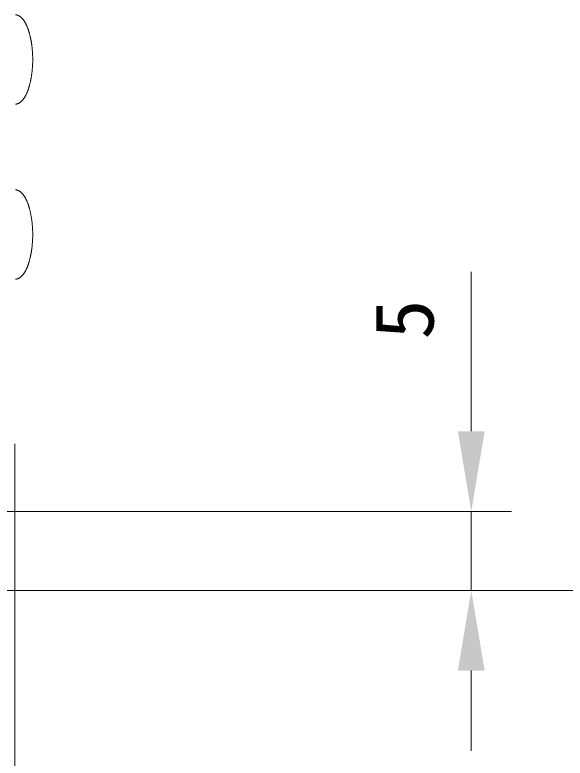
# Model space of a CAD drawing. Units: millimetres on the paper. Extents: x -105 to 105, y -148 to 148.
# Drawn here: x 16.16 to 33.32, y -75.27 to -52.09 of the extents above; entities that cross this region are included whole.
import ezdxf
from ezdxf.enums import TextEntityAlignment as Align

# ---------------------------------------------------------------- set-up
doc = ezdxf.new("R2010")
doc.units = ezdxf.units.MM
doc.layers.add('0-0_0', color=7, linetype='Continuous')
doc.layers.add('0-4_AM_5', color=3, linetype='Continuous', lineweight=18)
doc.layers.add('0-5_レイヤー_1', color=7, linetype='Continuous', lineweight=18)
doc.styles.add('ＭＳ ゴシック', font='')
doc.styles.get('ＭＳ ゴシック').set_extended_font_data('MS Gothic')

# ---------------------------------------------------------------- blocks, each defined once
blk = doc.blocks.new('U46')
at = {"layer": '0-4_AM_5', "color": 7, "style": 'ＭＳ ゴシック'}
blk.add_text('5', height=1.833, rotation=90, dxfattribs=at).set_placement((232.119, 92.116), align=Align.BOTTOM_LEFT)

msp = doc.modelspace()

# ---------------------------------------------------------------- linework, layer by layer
at = {"layer": '0-4_AM_5'}
for p, q in [((30.396, -65.075), (30.396, -60.107)), ((16.165, -65.47), (16.165, -87.848)), ((11.056, -67.575), (31.646, -67.575)), ((30.396, -70.035), (30.396, -67.575)), ((10.72, -70.035), (44.509, -70.035)), ((10.776, -70.035), (31.646, -70.035)), ((30.396, -72.535), (30.396, -75.035))]:
    msp.add_line(p, q, dxfattribs=at)
at = {"layer": '0-4_AM_5', "color": 7}
for points in [[(29.979, -65.075), (30.813, -65.075), (30.396, -67.575)], [(29.979, -72.535), (30.813, -72.535), (30.396, -70.035)]]:
    msp.add_solid(points, dxfattribs=at)
at = {"layer": '0-5_レイヤー_1'}
for points in [[(16.391, -52.199), (16.384, -52.192), (16.377, -52.185), (16.37, -52.178), (16.363, -52.171), (16.356, -52.165), (16.348, -52.158), (16.341, -52.152), (16.334, -52.147), (16.327, -52.141), (16.319, -52.136), (16.312, -52.131), (16.304, -52.126), (16.297, -52.122), (16.289, -52.118), (16.282, -52.114), (16.274, -52.11), (16.266, -52.107), (16.259, -52.104), (16.251, -52.101), (16.243, -52.099), (16.235, -52.097), (16.228, -52.095), (16.22, -52.093), (16.212, -52.092), (16.204, -52.091), (16.196, -52.09), (16.188, -52.089), (16.18, -52.089)], [(16.616, -52.66), (16.612, -52.645), (16.607, -52.629), (16.603, -52.614), (16.598, -52.599), (16.593, -52.585), (16.588, -52.57), (16.584, -52.556), (16.579, -52.541), (16.574, -52.527), (16.568, -52.514), (16.563, -52.5), (16.558, -52.486), (16.553, -52.473), (16.547, -52.46), (16.542, -52.447), (16.536, -52.434), (16.53, -52.422), (16.525, -52.409), (16.519, -52.397), (16.513, -52.385), (16.507, -52.374), (16.501, -52.362), (16.495, -52.351), (16.489, -52.34), (16.483, -52.329), (16.477, -52.318), (16.471, -52.308), (16.464, -52.297), (16.458, -52.287), (16.451, -52.277), (16.445, -52.268), (16.438, -52.258), (16.432, -52.249), (16.425, -52.24), (16.418, -52.232), (16.412, -52.223), (16.405, -52.215), (16.398, -52.207), (16.391, -52.199)], [(16.718, -53.368), (16.718, -53.348), (16.717, -53.327), (16.716, -53.307), (16.715, -53.287), (16.714, -53.267), (16.713, -53.248), (16.711, -53.228), (16.71, -53.208), (16.708, -53.189), (16.707, -53.17), (16.705, -53.15), (16.703, -53.131), (16.701, -53.112), (16.699, -53.093), (16.697, -53.074), (16.694, -53.055), (16.692, -53.037), (16.69, -53.018), (16.687, -53), (16.684, -52.982), (16.682, -52.963), (16.679, -52.945), (16.676, -52.927), (16.673, -52.91), (16.67, -52.892), (16.666, -52.875), (16.663, -52.857), (16.66, -52.84), (16.656, -52.823), (16.653, -52.806), (16.649, -52.789), (16.645, -52.772), (16.641, -52.756), (16.637, -52.74), (16.633, -52.723), (16.629, -52.707), (16.625, -52.691), (16.621, -52.676), (16.616, -52.66)], [(16.66, -54.121), (16.663, -54.104), (16.666, -54.086), (16.67, -54.069), (16.673, -54.051), (16.676, -54.033), (16.679, -54.016), (16.682, -53.998), (16.684, -53.979), (16.687, -53.961), (16.69, -53.943), (16.692, -53.924), (16.694, -53.905), (16.697, -53.887), (16.699, -53.868), (16.701, -53.849), (16.703, -53.83), (16.705, -53.811), (16.707, -53.791), (16.708, -53.772), (16.71, -53.752), (16.711, -53.733), (16.713, -53.713), (16.714, -53.693), (16.715, -53.673), (16.716, -53.653), (16.717, -53.633), (16.718, -53.613), (16.718, -53.593), (16.719, -53.573), (16.719, -53.552), (16.72, -53.532), (16.72, -53.511), (16.72, -53.491), (16.72, -53.47), (16.72, -53.449), (16.72, -53.429), (16.719, -53.408), (16.719, -53.388), (16.718, -53.368)], [(16.464, -54.664), (16.471, -54.654), (16.477, -54.643), (16.483, -54.633), (16.489, -54.622), (16.495, -54.61), (16.501, -54.599), (16.507, -54.588), (16.513, -54.576), (16.519, -54.564), (16.525, -54.552), (16.53, -54.539), (16.536, -54.527), (16.542, -54.514), (16.547, -54.501), (16.553, -54.488), (16.558, -54.475), (16.563, -54.461), (16.568, -54.448), (16.574, -54.434), (16.579, -54.42), (16.584, -54.405), (16.588, -54.391), (16.593, -54.376), (16.598, -54.362), (16.603, -54.347), (16.607, -54.332), (16.612, -54.316), (16.616, -54.301), (16.621, -54.285), (16.625, -54.27), (16.629, -54.254), (16.633, -54.238), (16.637, -54.221), (16.641, -54.205), (16.645, -54.189), (16.649, -54.172), (16.653, -54.155), (16.656, -54.138), (16.66, -54.121)], [(16.18, -54.872), (16.188, -54.872), (16.196, -54.872), (16.204, -54.871), (16.212, -54.87), (16.22, -54.868), (16.228, -54.867), (16.235, -54.865), (16.243, -54.863), (16.251, -54.86), (16.259, -54.857), (16.266, -54.854), (16.274, -54.851), (16.282, -54.848), (16.289, -54.844), (16.297, -54.84), (16.304, -54.835), (16.312, -54.83), (16.319, -54.825), (16.327, -54.82), (16.334, -54.815), (16.341, -54.809), (16.348, -54.803), (16.356, -54.797), (16.363, -54.79), (16.37, -54.784), (16.377, -54.777), (16.384, -54.769), (16.391, -54.762), (16.398, -54.754), (16.405, -54.746), (16.412, -54.738), (16.418, -54.73), (16.425, -54.721), (16.432, -54.712), (16.438, -54.703), (16.445, -54.693), (16.451, -54.684), (16.458, -54.674), (16.464, -54.664)], [(16.391, -57.658), (16.384, -57.65), (16.377, -57.643), (16.37, -57.636), (16.363, -57.629), (16.356, -57.623), (16.348, -57.617), (16.341, -57.611), (16.334, -57.605), (16.327, -57.6), (16.319, -57.594), (16.312, -57.589), (16.304, -57.585), (16.297, -57.58), (16.289, -57.576), (16.282, -57.572), (16.274, -57.569), (16.266, -57.565), (16.259, -57.562), (16.251, -57.56), (16.243, -57.557), (16.235, -57.555), (16.228, -57.553), (16.22, -57.551), (16.212, -57.55), (16.204, -57.549), (16.196, -57.548), (16.188, -57.548), (16.18, -57.548)], [(16.616, -58.119), (16.612, -58.103), (16.607, -58.088), (16.603, -58.073), (16.598, -58.058), (16.593, -58.043), (16.588, -58.029), (16.584, -58.014), (16.579, -58), (16.574, -57.986), (16.568, -57.972), (16.563, -57.959), (16.558, -57.945), (16.553, -57.932), (16.547, -57.919), (16.542, -57.906), (16.536, -57.893), (16.53, -57.88), (16.525, -57.868), (16.519, -57.856), (16.513, -57.844), (16.507, -57.832), (16.501, -57.821), (16.495, -57.809), (16.489, -57.798), (16.483, -57.787), (16.477, -57.777), (16.471, -57.766), (16.464, -57.756), (16.458, -57.746), (16.451, -57.736), (16.445, -57.726), (16.438, -57.717), (16.432, -57.708), (16.425, -57.699), (16.418, -57.69), (16.412, -57.682), (16.405, -57.674), (16.398, -57.666), (16.391, -57.658)], [(16.718, -58.827), (16.718, -58.807), (16.717, -58.786), (16.716, -58.766), (16.715, -58.746), (16.714, -58.726), (16.713, -58.707), (16.711, -58.687), (16.71, -58.667), (16.708, -58.648), (16.707, -58.629), (16.705, -58.609), (16.703, -58.59), (16.701, -58.571), (16.699, -58.552), (16.697, -58.533), (16.694, -58.514), (16.692, -58.496), (16.69, -58.477), (16.687, -58.459), (16.684, -58.44), (16.682, -58.422), (16.679, -58.404), (16.676, -58.386), (16.673, -58.369), (16.67, -58.351), (16.666, -58.333), (16.663, -58.316), (16.66, -58.299), (16.656, -58.282), (16.653, -58.265), (16.649, -58.248), (16.645, -58.231), (16.641, -58.215), (16.637, -58.198), (16.633, -58.182), (16.629, -58.166), (16.625, -58.15), (16.621, -58.134), (16.616, -58.119)], [(16.66, -59.58), (16.663, -59.562), (16.666, -59.545), (16.67, -59.527), (16.673, -59.51), (16.676, -59.492), (16.679, -59.474), (16.682, -59.456), (16.684, -59.438), (16.687, -59.42), (16.69, -59.401), (16.692, -59.383), (16.694, -59.364), (16.697, -59.345), (16.699, -59.327), (16.701, -59.308), (16.703, -59.289), (16.705, -59.269), (16.707, -59.25), (16.708, -59.231), (16.71, -59.211), (16.711, -59.192), (16.713, -59.172), (16.714, -59.152), (16.715, -59.132), (16.716, -59.112), (16.717, -59.092), (16.718, -59.072), (16.718, -59.052), (16.719, -59.032), (16.719, -59.011), (16.72, -58.991), (16.72, -58.97), (16.72, -58.95), (16.72, -58.929), (16.72, -58.908), (16.72, -58.888), (16.719, -58.867), (16.719, -58.847), (16.718, -58.827)], [(16.464, -60.122), (16.471, -60.112), (16.477, -60.102), (16.483, -60.091), (16.489, -60.08), (16.495, -60.069), (16.501, -60.058), (16.507, -60.046), (16.513, -60.034), (16.519, -60.022), (16.525, -60.01), (16.53, -59.998), (16.536, -59.985), (16.542, -59.973), (16.547, -59.96), (16.553, -59.947), (16.558, -59.933), (16.563, -59.92), (16.568, -59.906), (16.574, -59.892), (16.579, -59.878), (16.584, -59.864), (16.588, -59.849), (16.593, -59.835), (16.598, -59.82), (16.603, -59.805), (16.607, -59.79), (16.612, -59.775), (16.616, -59.759), (16.621, -59.744), (16.625, -59.728), (16.629, -59.712), (16.633, -59.696), (16.637, -59.68), (16.641, -59.664), (16.645, -59.647), (16.649, -59.63), (16.653, -59.614), (16.656, -59.597), (16.66, -59.58)], [(16.18, -60.331), (16.188, -60.33), (16.196, -60.33), (16.204, -60.329), (16.212, -60.328), (16.22, -60.327), (16.228, -60.325), (16.235, -60.323), (16.243, -60.321), (16.251, -60.319), (16.259, -60.316), (16.266, -60.313), (16.274, -60.31), (16.282, -60.306), (16.289, -60.302), (16.297, -60.298), (16.304, -60.294), (16.312, -60.289), (16.319, -60.284), (16.327, -60.279), (16.334, -60.273), (16.341, -60.267), (16.348, -60.261), (16.356, -60.255), (16.363, -60.249), (16.37, -60.242), (16.377, -60.235), (16.384, -60.228), (16.391, -60.22), (16.398, -60.213), (16.405, -60.205), (16.412, -60.196), (16.418, -60.188), (16.425, -60.179), (16.432, -60.17), (16.438, -60.161), (16.445, -60.152), (16.451, -60.142), (16.458, -60.132), (16.464, -60.122)]]:
    msp.add_lwpolyline(points, dxfattribs=at)

# ---------------------------------------------------------------- block references
at = {"layer": '0-0_0'}
msp.add_blockref('U46', (-202.348, -154.327), dxfattribs=at)

doc.saveas('drawing.dxf')
